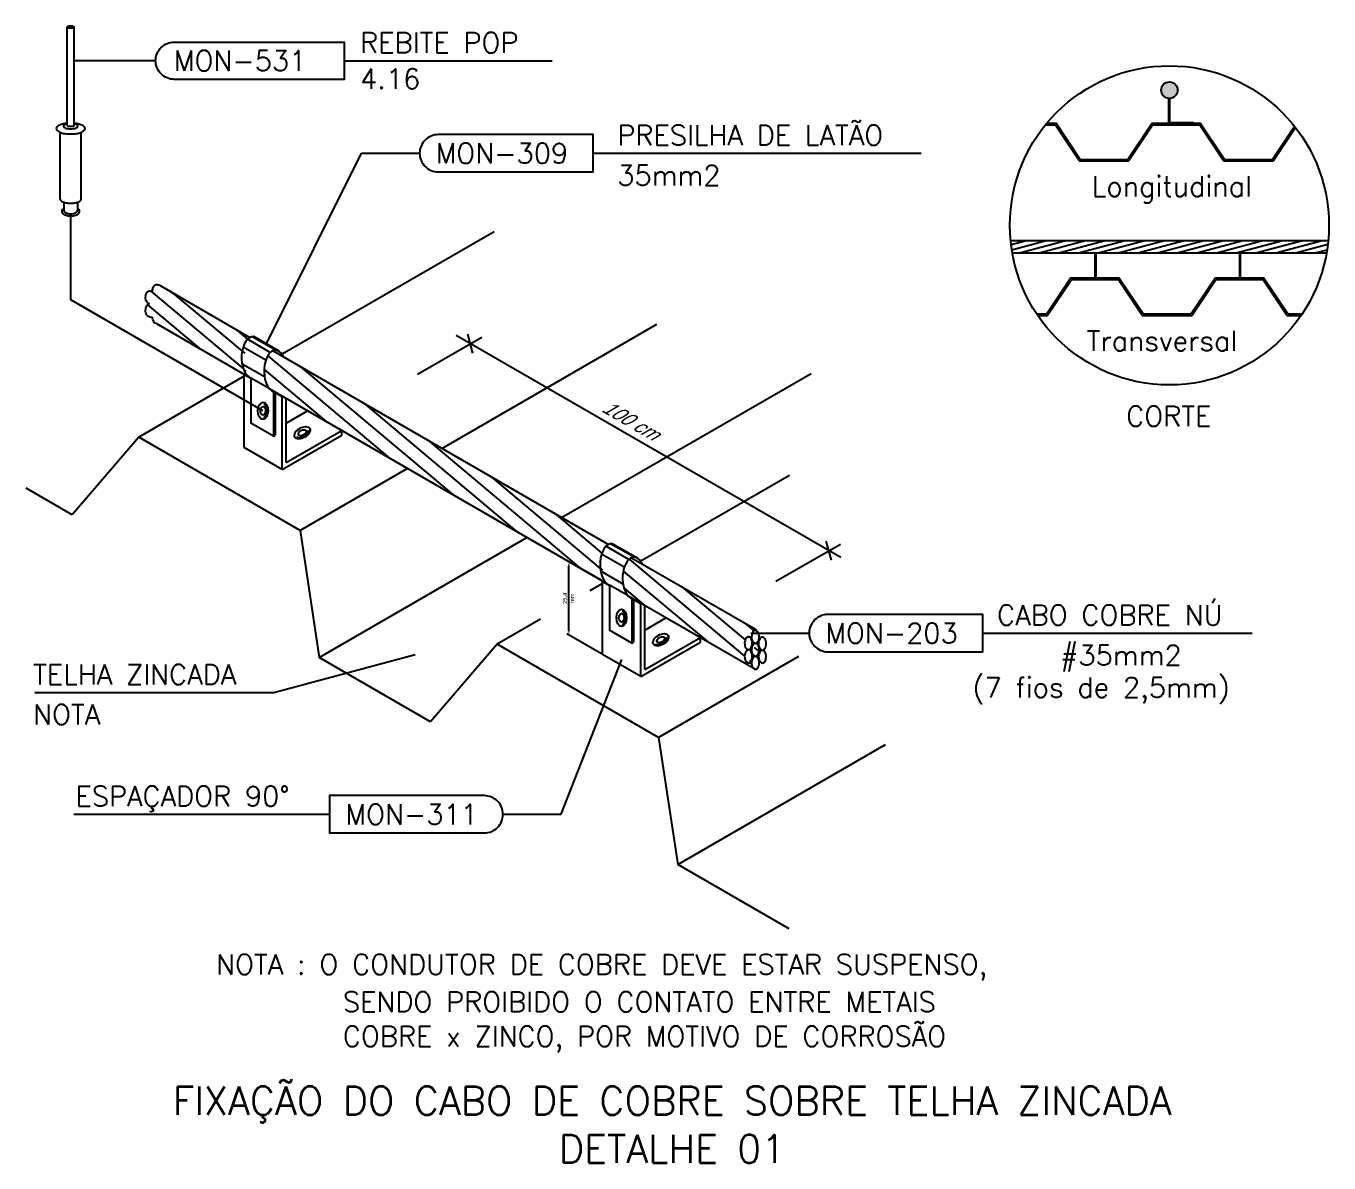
# Model space of a CAD drawing. Extents: x -800 to 12181, y -6101 to 2255.
# Drawn here: x 8689 to 9468, y -176 to 503 of the extents above; entities that cross this region are included whole.
import ezdxf
from ezdxf.enums import TextEntityAlignment as Align

# ---------------------------------------------------------------- set-up
doc = ezdxf.new("R2010")
doc.units = 0
doc.header["$MEASUREMENT"] = 0
doc.layers.get('0').update_dxf_attribs({"linetype": 'CONTINUOUS'})
doc.layers.get('DEFPOINTS').update_dxf_attribs({"linetype": 'CONTINUOUS'})
for name, color, linetype in [('15', 1, 'CONTINUOUS'), ('25', 2, 'CONTINUOUS'), ('50', 5, 'CONTINUOUS')]:
    doc.layers.add(name, color=color, linetype=linetype)
doc.styles.add('25CL', font='ROMANS.shx', dxfattribs={"height": 2.5})
doc.styles.add('35CL', font='ROMANS.shx', dxfattribs={"height": 3.5})
doc.styles.add('80', font='ACENT.shx', dxfattribs={"height": 10})
doc.dimstyles.new('ISO-25', dxfattribs={"dimtxt": 2.5, "dimasz": 2.5, "dimexe": 1.25, "dimexo": 0.625, "dimtad": 1, "dimtxsty": 'Standard', "dimcen": 2.5, "dimadec": 0, "dimazin": 0, "dimtfac": 1, "dimtmove": 0, "dimatfit": 3, "dimfxl": 1, "dimarcsym": 0})

# ---------------------------------------------------------------- blocks, each defined once
blk = doc.blocks.new('*D35')
at = {"layer": '15', "color": 0, "lineweight": -2}
for p, q in [((9033.34, 171.95), (9012.42, 184.03)), ((9013.67, 141.96), (9013.67, 180.81)), ((9033.18, 128.2), (9012.42, 140.19))]:
    blk.add_line(p, q, dxfattribs=at)
at = {"layer": '15', "color": 0}
for points in [[(9013.25, 180.81), (9014.09, 180.81), (9013.67, 183.31)], [(9013.25, 141.96), (9014.09, 141.96), (9013.67, 139.46)]]:
    blk.add_solid(points, dxfattribs=at)
at = {"layer": 'DEFPOINTS', "color": 0}
for p in [(9013.67, 183.31), (9033.97, 171.59), (9033.8, 127.84)]:
    blk.add_point(p, dxfattribs=at)
at = {"layer": '15', "color": 0, "char_height": 2.5, "attachment_point": 5, "rotation": 90}
for s, insert in [('25,4', (9011.59, 161.39)), ('mm', (9015.55, 161.39))]:
    blk.add_mtext(s, dxfattribs=dict(at, insert=insert))

msp = doc.modelspace()

# ---------------------------------------------------------------- hatches: boundary and pattern name
h = msp.add_hatch()
h.set_pattern_fill('LINE', color=256, scale=0.96, angle=15, style=0)
h.set_pattern_definition([(15, (8567.2367, -212.1172), (-0.7888804, 2.944142), [])])
h.paths.add_polyline_path([(9466.445, 367.789, 0.0196691), (9467.449, 375.22), (9277.633, 375.22, 0.0196691), (9278.637, 367.789)])
h = msp.add_hatch()
h.set_pattern_fill('LINE', color=256, scale=2.4, angle=140, style=0)
h.set_pattern_definition([(140, (3154.853, 605.071), (-4.898042, -5.837259), [])])
edge = h.paths.add_edge_path()
edge.add_ellipse((8824.877, 305.297), major_axis=(0, 12.475), ratio=0.5474423, start_angle=389.368023, end_angle=419.887038, ccw=False)
edge.add_ellipse((8824.877, 305.297), major_axis=(0, 12.475), ratio=0.5474423, start_angle=375.788332, end_angle=389.368023, ccw=False)
edge.add_ellipse((8824.877, 305.297), major_axis=(0, 12.475), ratio=0.5474423, start_angle=364.884907, end_angle=375.788332)
edge.add_line((8823.018, 317.302), (8769.357, 348.283))
edge.add_line((8769.357, 348.283), (8767.15, 348.839))
edge.add_spline(control_points=[(8767.15, 348.839), (8767.073, 348.842), (8766.996, 348.837), (8766.301, 348.735), (8765.698, 348.192), (8764.985, 346.649), (8764.815, 345.756), (8764.829, 344.873)], knot_values=[1.5400697, 1.5400697, 1.5400697, 1.5400697, 1.6432195, 1.6432195, 2.47152, 2.47152, 3.1562446, 3.1562446, 3.1562446, 3.1562446], degree=3, periodic=0)
edge.add_line((8764.829, 344.873), (8762.987, 345.139))
edge.add_spline(control_points=[(8762.987, 345.139), (8762.921, 345.14), (8762.855, 345.135), (8762.172, 345.034), (8761.568, 344.491), (8760.788, 342.802), (8760.621, 341.673), (8760.844, 339.566), (8761.234, 338.603), (8762.136, 337.648), (8762.563, 337.444), (8762.988, 337.444)], knot_values=[0, 0, 0, 0, 0.0882211, 0.0882211, 0.9165216, 0.9165216, 1.7448221, 1.7448221, 2.5731226, 2.5731226, 3.1413159, 3.1413159, 3.1413159, 3.1413159], degree=3, periodic=0)
edge.add_spline(control_points=[(8762.988, 337.299), (8762.921, 337.299), (8762.855, 337.295), (8762.172, 337.194), (8761.568, 336.651), (8760.788, 334.961), (8760.621, 333.833), (8760.844, 331.725), (8761.234, 330.763), (8762.136, 329.808), (8762.563, 329.603), (8762.988, 329.603)], knot_values=[0, 0, 0, 0, 0.0884028, 0.0884028, 0.9167033, 0.9167033, 1.7450038, 1.7450038, 2.5733043, 2.5733043, 3.1414976, 3.1414976, 3.1414976, 3.1414976], degree=3, periodic=0)
edge.add_line((8762.988, 329.603), (8764.83, 329.337))
edge.add_spline(control_points=[(8764.83, 329.337), (8764.834, 329.169), (8764.845, 329.002), (8764.974, 327.782), (8765.364, 326.82), (8766.265, 325.865), (8766.692, 325.66), (8767.117, 325.66)], knot_values=[6.2831942, 6.2831942, 6.2831942, 6.2831942, 6.4131915, 6.4131915, 7.241492, 7.241492, 7.8096764, 7.8096764, 7.8096764, 7.8096764], degree=3, periodic=0)
edge.add_line((8767.117, 325.66), (8822.031, 293.956))
edge.add_ellipse((8824.877, 305.297), major_axis=(0, 12.475), ratio=0.5474423, start_angle=468.345983, end_angle=515.380262, ccw=False)
edge.add_ellipse((8824.877, 305.297), major_axis=(0, 12.475), ratio=0.5474423, start_angle=419.887038, end_angle=468.345983, ccw=False)
edge = h.paths.add_edge_path()
edge.add_ellipse((8838.326, 297.151), major_axis=(0, 12.475), ratio=0.5474423, start_angle=312.304216, end_angle=323.804969)
edge.add_ellipse((8838.326, 297.151), major_axis=(0, 12.475), ratio=0.5474423, start_angle=323.804969, end_angle=342.116123)
edge.add_line((8840.424, 309.023), (8840.345, 309.069))
edge.add_ellipse((8838.326, 297.151), major_axis=(0, 12.475), ratio=0.5474423, start_angle=342.803931, end_angle=360)
edge.add_ellipse((8838.326, 297.151), major_axis=(0, 12.475), ratio=0.5474423, start_angle=360, end_angle=387.037805)
edge.add_ellipse((8838.326, 297.151), major_axis=(0, 12.475), ratio=0.5474423, start_angle=387.037805, end_angle=418.171227)
edge.add_ellipse((8838.326, 297.151), major_axis=(0, 12.475), ratio=0.5474423, start_angle=418.171227, end_angle=466.311873)
edge.add_ellipse((8838.326, 297.151), major_axis=(0, 12.475), ratio=0.5474423, start_angle=466.311873, end_angle=506.878468)
edge.add_line((8834.594, 286.702), (9036.292, 170.253))
edge.add_ellipse((9039.137, 181.594), major_axis=(0, 12.475), ratio=0.5474423, start_angle=468.345983, end_angle=515.380262, ccw=False)
edge.add_ellipse((9039.137, 181.594), major_axis=(0, 12.475), ratio=0.5474423, start_angle=419.887038, end_angle=468.345983, ccw=False)
edge.add_ellipse((9039.137, 181.594), major_axis=(0, 12.475), ratio=0.5474423, start_angle=389.368023, end_angle=419.887038, ccw=False)
edge.add_ellipse((9039.137, 181.594), major_axis=(0, 12.475), ratio=0.5474423, start_angle=375.788332, end_angle=389.368023, ccw=False)
edge.add_ellipse((9039.137, 181.594), major_axis=(0, 12.475), ratio=0.5474423, start_angle=364.884907, end_angle=375.788332)
edge.add_line((9037.279, 193.599), (8843.377, 305.548))
edge = h.paths.add_edge_path()
edge.add_ellipse((9052.586, 173.448), major_axis=(0, 12.475), ratio=0.5474423, start_angle=372.615838, end_angle=387.037805)
edge.add_ellipse((9052.586, 173.448), major_axis=(0, 12.475), ratio=0.5474423, start_angle=387.037805, end_angle=418.171227)
edge.add_ellipse((9052.586, 173.448), major_axis=(0, 12.475), ratio=0.5474423, start_angle=418.171227, end_angle=466.311873)
edge.add_ellipse((9052.586, 173.448), major_axis=(0, 12.475), ratio=0.5474423, start_angle=466.311873, end_angle=506.878468)
edge.add_line((9048.855, 162.999), (9123.714, 119.779))
edge.add_spline(control_points=[(9123.714, 119.779), (9123.273, 120.358), (9122.958, 121.216), (9122.842, 122.312), (9122.831, 122.479), (9122.827, 122.647)], knot_values=[0.6654795, 0.6654795, 0.6654795, 0.6654795, 1.3964938, 1.3964938, 1.526491, 1.526491, 1.526491, 1.526491], degree=3, periodic=0)
edge.add_line((9122.827, 122.647), (9120.985, 122.913))
edge.add_spline(control_points=[(9120.985, 122.913), (9120.56, 122.913), (9120.133, 123.118), (9119.231, 124.073), (9118.842, 125.035), (9118.618, 127.143), (9118.785, 128.271), (9119.566, 129.961), (9120.169, 130.504), (9121.404, 130.686), (9122.046, 130.331), (9122.989, 128.903), (9123.274, 127.842), (9123.277, 125.701), (9122.996, 124.638), (9122.104, 123.273), (9121.542, 122.913), (9120.985, 122.913)], knot_values=[0, 0, 0, 0, 0.5681932, 0.5681932, 1.3964938, 1.3964938, 2.2247943, 2.2247943, 3.0530948, 3.0530948, 3.8813953, 3.8813953, 4.7096958, 4.7096958, 5.5379963, 5.5379963, 6.2831853, 6.2831853, 6.2831853, 6.2831853], degree=3, periodic=0)
edge.add_spline(control_points=[(9125.374, 134.48), (9125.84, 134.387), (9126.292, 134.053), (9127.119, 132.801), (9127.403, 131.74), (9127.407, 129.599), (9127.126, 128.536), (9126.234, 127.171), (9125.672, 126.811), (9125.115, 126.811), (9124.69, 126.811), (9124.263, 127.016), (9123.361, 127.971), (9122.972, 128.933), (9122.748, 131.041), (9122.915, 132.169), (9123.681, 133.828), (9124.255, 134.361), (9124.848, 134.481)], knot_values=[3.25724, 3.25724, 3.25724, 3.25724, 3.8813953, 3.8813953, 4.7096958, 4.7096958, 5.5379963, 5.5379963, 6.2831853, 6.2831853, 6.2831853, 6.8513785, 6.8513785, 7.6796791, 7.6796791, 8.5079796, 8.5079796, 9.3058999, 9.3058999, 9.3058999, 9.3058999], degree=3, periodic=0)
edge.add_spline(control_points=[(9124.848, 134.481), (9124.514, 134.548), (9124.186, 134.74), (9123.361, 135.614), (9122.972, 136.576), (9122.84, 137.813), (9122.829, 137.998), (9122.826, 138.183)], knot_values=[0.1187922, 0.1187922, 0.1187922, 0.1187922, 0.5681932, 0.5681932, 1.3964938, 1.3964938, 1.5400697, 1.5400697, 1.5400697, 1.5400697], degree=3, periodic=0)
edge.add_line((9122.826, 138.183), (9121.357, 138.395))
edge.add_spline(control_points=[(9121.357, 138.395), (9121.783, 138.274), (9122.191, 137.952), (9122.989, 136.743), (9123.274, 135.683), (9123.277, 133.542), (9122.996, 132.479), (9122.104, 131.113), (9121.542, 130.754), (9120.985, 130.754), (9120.56, 130.754), (9120.133, 130.958), (9119.231, 131.914), (9118.842, 132.876), (9118.618, 134.983), (9118.785, 136.112), (9119.566, 137.801), (9120.169, 138.344), (9120.852, 138.445), (9120.918, 138.45), (9120.985, 138.449)], knot_values=[3.3077643, 3.3077643, 3.3077643, 3.3077643, 3.8813953, 3.8813953, 4.7096958, 4.7096958, 5.5379963, 5.5379963, 6.2831853, 6.2831853, 6.2831853, 6.8513785, 6.8513785, 7.6796791, 7.6796791, 8.5079796, 8.5079796, 9.3362801, 9.3362801, 9.4245012, 9.4245012, 9.4245012, 9.4245012], degree=3, periodic=0)
edge.add_line((9121.357, 138.395), (9122.826, 138.183))
edge.add_spline(control_points=[(9122.826, 138.183), (9122.812, 139.067), (9122.983, 139.959), (9123.695, 141.502), (9124.299, 142.045), (9125.375, 142.203), (9125.848, 142.025), (9126.253, 141.636)], knot_values=[1.5400697, 1.5400697, 1.5400697, 1.5400697, 2.2247943, 2.2247943, 3.0530948, 3.0530948, 3.6687196, 3.6687196, 3.6687196, 3.6687196], degree=3, periodic=0)
edge.add_line((9126.253, 141.636), (9125.115, 142.886))
edge.add_line((9125.115, 142.886), (9051.095, 185.622))
at = {"layer": '25'}
msp.add_hatch(color=256, dxfattribs=at).paths.add_polyline_path([(9377.456, 465.074, 1), (9367.626, 465.074, 1)])

# ---------------------------------------------------------------- linework, layer by layer
at = {"layer": '15'}
for p, q in [((8713.862, 443.921), (8713.862, 502.771)), ((8717.985, 443.921), (8717.985, 502.771)), ((8879.298, 482.616), (9003.738, 482.616)), ((8832.869, 313.385), (8889.652, 427.358)), ((8889.652, 427.358), (8924.434, 427.358)), ((9028.16, 427.348), (9224.178, 427.348)), ((8715.923, 339.783), (8715.923, 389.911)), ((8769.357, 348.283), (8767.15, 348.839)), ((8830.851, 273.43), (8715.923, 339.783)), ((8762.988, 337.444), (8762.988, 337.299)), ((8923.095, 295.279), (8961.638, 317.532)), ((9176.136, 185.718), (8946.28, 318.426)), ((8956.243, 307.912), (8953.224, 319.178)), ((9170.503, 184.209), (9167.485, 195.475)), ((9137.355, 171.575), (9175.899, 193.828)), ((9122.372, 140.546), (9157.269, 140.565)), ((9260.995, 140.574), (9421.956, 140.574)), ((8837.423, 105.103), (8921.717, 127.724)), ((9009.021, 32.341), (9045.231, 124.838)), ((8694.403, 105.103), (8837.423, 105.103)), ((8717.72, 32.338), (8870.514, 32.338)), ((8974.24, 32.341), (9009.021, 32.341))]:
    msp.add_line(p, q, dxfattribs=at)
at = {"layer": '15', "color": 1}
msp.add_line((8766.673, 482.607), (8717.985, 482.619), dxfattribs=at)
at = {"layer": '15'}
msp.add_lwpolyline([(8713.862, 443.921, 0.2823391), (8713.935, 443.801, 0.0657605), (8714.465, 443.614, 0.0301275), (8715.073, 443.524, 0.0217416), (8715.923, 443.487, 0.0217416), (8716.773, 443.524, 0.0301275), (8717.381, 443.614, 0.0657605), (8717.911, 443.801, 0.2823391), (8717.985, 443.921, 0.2823391)], format="xyb", dxfattribs=at)
msp.add_circle((9372.541, 384.253), 95.337, dxfattribs=at)
for centre, major_axis in [((8830.851, 273.43), (-0.034, -5.134)), ((8830.851, 273.43), (-0.017, -2.567)), ((8854.319, 260.318), (-4.446, -2.567)), ((8854.319, 260.318), (-2.223, -1.284)), ((9045.112, 149.726), (-0.034, -5.134)), ((9045.112, 149.726), (-0.017, -2.567)), ((9068.579, 136.615), (-4.446, -2.567)), ((9068.579, 136.615), (-2.223, -1.284))]:
    msp.add_ellipse(centre, major_axis=major_axis, ratio=0.5913029, dxfattribs=at)
for points in [[(8831.283, 269.504), (8831.376, 269.504), (8831.472, 269.522), (8831.714, 269.636), (8831.859, 269.735), (8832.165, 270.05), (8832.325, 270.265), (8832.776, 271.083), (8833.015, 271.857), (8833.192, 273.523), (8833.133, 274.409), (8832.797, 275.761), (8832.571, 276.274), (8832.127, 276.931), (8831.92, 277.126), (8831.58, 277.341), (8831.454, 277.372), (8831.335, 277.372)], [(8851.15, 257.961), (8851.197, 257.88), (8851.261, 257.807), (8851.482, 257.656), (8851.641, 257.581), (8852.067, 257.476), (8852.333, 257.447), (8853.267, 257.471), (8854.056, 257.657), (8855.583, 258.346), (8856.318, 258.845), (8857.314, 259.819), (8857.642, 260.273), (8857.985, 260.988), (8858.048, 261.266), (8858.062, 261.668), (8858.024, 261.792), (8857.964, 261.895)], [(9045.544, 145.801), (9045.636, 145.8), (9045.732, 145.818), (9045.974, 145.932), (9046.119, 146.032), (9046.425, 146.347), (9046.585, 146.561), (9047.037, 147.38), (9047.275, 148.154), (9047.453, 149.819), (9047.393, 150.706), (9047.057, 152.058), (9046.831, 152.571), (9046.388, 153.228), (9046.181, 153.423), (9045.84, 153.638), (9045.714, 153.668), (9045.595, 153.669)], [(9065.411, 134.257), (9065.457, 134.177), (9065.521, 134.104), (9065.742, 133.953), (9065.901, 133.878), (9066.328, 133.773), (9066.593, 133.743), (9067.528, 133.768), (9068.316, 133.953), (9069.843, 134.642), (9070.578, 135.142), (9071.574, 136.116), (9071.902, 136.57), (9072.245, 137.285), (9072.309, 137.562), (9072.322, 137.964), (9072.284, 138.089), (9072.225, 138.191)]]:
    msp.add_open_spline(points, degree=3, knots=[0, 0, 0, 0, 0.2758937, 0.2758937, 0.5517874, 0.5517874, 0.8276811, 0.8276811, 1.4032921, 1.4032921, 1.9789031, 1.9789031, 2.4291784, 2.4291784, 2.7891796, 2.7891796, 3.1416044, 3.1416044, 3.1416044, 3.1416044], dxfattribs=at)
at = {"layer": '25', "color": 3}
for p, q in [((9372.061, 460.159), (9372.061, 445.279)), ((9372.541, 460.159), (9372.541, 445.759)), ((9372.541, 445.759), (9386.941, 445.759)), ((9386.941, 445.759), (9386.941, 445.279)), ((9328.013, 367.789), (9328.013, 352.909)), ((9328.493, 367.789), (9328.493, 352.909)), ((9414.413, 367.789), (9414.413, 352.909)), ((9414.893, 367.789), (9414.893, 352.909))]:
    msp.add_line(p, q, dxfattribs=at)
at = {"layer": '25'}
for p, q in [((9298.507, 444.319), (9304.299, 444.319)), ((9299.296, 445.279), (9304.813, 445.279)), ((9318.699, 422.719), (9304.299, 444.319)), ((9319.213, 423.679), (9304.813, 445.279)), ((9362.17, 445.279), (9347.77, 423.679)), ((9362.683, 444.319), (9348.283, 422.719)), ((9362.17, 445.279), (9390.97, 445.279)), ((9362.683, 444.319), (9390.456, 444.319)), ((9404.856, 422.719), (9390.456, 444.319)), ((9405.37, 423.679), (9390.97, 445.279)), ((8709.738, 399.794), (8709.738, 439.825)), ((8722.108, 399.794), (8722.108, 439.825)), ((9447.315, 443.397), (9434.17, 423.679)), ((9447.938, 442.6), (9434.683, 422.719)), ((9318.699, 422.719), (9348.283, 422.719)), ((9319.213, 423.679), (9347.77, 423.679)), ((9404.856, 422.719), (9434.683, 422.719)), ((9405.37, 423.679), (9434.17, 423.679)), ((8711.8, 398.106), (8711.8, 393.25)), ((8720.047, 398.106), (8720.047, 393.25)), ((8969.018, 380.345), (8842.359, 307.219)), ((9277.633, 375.22), (9467.449, 375.22)), ((9278.637, 367.789), (9466.445, 367.789)), ((9313.613, 352.909), (9299.213, 331.309)), ((9314.127, 351.949), (9299.727, 330.349)), ((9313.613, 352.909), (9342.413, 352.909)), ((9314.127, 351.949), (9341.899, 351.949)), ((9356.299, 330.349), (9341.899, 351.949)), ((9356.813, 331.309), (9342.413, 352.909)), ((9400.013, 352.909), (9385.613, 331.309)), ((9400.527, 351.949), (9386.127, 330.349)), ((9400.013, 352.909), (9428.813, 352.909)), ((9400.527, 351.949), (9428.299, 351.949)), ((9442.699, 330.349), (9428.299, 351.949)), ((9443.213, 331.309), (9428.813, 352.909)), ((8762.987, 345.139), (8764.829, 344.873)), ((8769.357, 348.283), (8823.018, 317.302)), ((8762.988, 329.603), (8764.83, 329.337)), ((9293.257, 331.309), (9299.213, 331.309)), ((9293.906, 330.349), (9299.727, 330.349)), ((9356.299, 330.349), (9386.127, 330.349)), ((9356.813, 331.309), (9385.613, 331.309)), ((9442.699, 330.349), (9451.176, 330.349)), ((9443.213, 331.309), (9451.825, 331.309)), ((8767.117, 325.66), (8823.637, 293.029)), ((9066.068, 324.982), (8937.892, 250.979)), ((8832.524, 303.73), (8818.969, 311.556)), ((8835.222, 308.263), (8821.527, 316.169)), ((8838.326, 309.626), (8824.295, 317.727)), ((8840.424, 309.023), (8825.314, 317.747)), ((8836.835, 309.325), (9037.279, 193.599)), ((8831.772, 293.647), (8818.394, 301.37)), ((8819.544, 294.046), (8756.569, 257.688)), ((8823.637, 292.648), (8819.544, 295.011)), ((8819.544, 251.543), (8819.544, 295.011)), ((8823.637, 293.029), (8823.637, 266.13)), ((8834.594, 286.702), (8823.637, 293.029)), ((9009.312, 209.745), (9158.407, 295.824)), ((8834.594, 286.702), (9036.292, 170.253)), ((8837.086, 284.883), (8837.086, 258.364)), ((8838.093, 284.683), (8838.093, 258.945)), ((8842.398, 281.816), (8838.093, 284.302)), ((8842.398, 281.816), (8842.728, 282.006)), ((8842.398, 238.348), (8842.398, 281.816)), ((8844.798, 242.505), (8844.798, 280.811)), ((8844.798, 266.124), (8857.421, 273.412)), ((8880.276, 260.217), (8857.421, 273.412)), ((8837.086, 258.364), (8823.637, 266.13)), ((8756.569, 257.688), (8716.753, 211.332)), ((8853.04, 201.99), (8756.569, 257.688)), ((8837.086, 258.364), (8838.093, 258.945)), ((8842.398, 238.348), (8877.972, 258.887)), ((8844.798, 242.505), (8877.972, 261.658)), ((8877.972, 258.887), (8877.972, 261.658)), ((8842.398, 238.348), (8819.544, 251.543)), ((8917.181, 239.021), (8853.04, 201.99)), ((9145.425, 234.787), (9056.62, 183.515)), ((8716.753, 211.332), (8689.256, 227.207)), ((8853.04, 201.99), (8864.407, 126.084)), ((8864.407, 126.084), (8988.601, 197.787)), ((9046.784, 180.027), (9033.229, 187.853)), ((9049.482, 184.56), (9035.787, 192.466)), ((9052.586, 185.923), (9038.555, 194.024)), ((9054.684, 185.32), (9039.574, 194.044)), ((9051.095, 185.622), (9125.115, 142.886)), ((9046.032, 169.944), (9032.654, 177.667)), ((9033.804, 127.84), (9033.804, 171.308)), ((9037.897, 168.945), (9033.804, 171.308)), ((9033.804, 170.343), (9026.198, 165.951)), ((9037.897, 169.326), (9037.897, 142.426)), ((9048.855, 162.999), (9037.897, 169.326)), ((9048.855, 162.999), (9125.115, 118.97)), ((9051.347, 161.179), (9051.347, 134.661)), ((9052.353, 160.979), (9052.353, 135.242)), ((9056.659, 158.113), (9052.353, 160.598)), ((9056.659, 158.113), (9056.989, 158.303)), ((9056.659, 114.645), (9056.659, 158.113)), ((9059.059, 118.802), (9059.059, 157.108)), ((8996.645, 148.889), (8970.829, 133.984)), ((9059.059, 142.421), (9071.682, 149.709)), ((9094.536, 136.514), (9071.682, 149.709)), ((9051.347, 134.661), (9037.897, 142.426)), ((9125.115, 142.886), (9126.253, 141.636)), ((8970.829, 133.984), (8931.013, 87.629)), ((9067.301, 78.287), (8970.829, 133.984)), ((9051.347, 134.661), (9052.353, 135.242)), ((9056.659, 114.645), (9092.232, 135.184)), ((9059.059, 118.802), (9092.232, 137.955)), ((9092.232, 135.184), (9092.232, 137.955)), ((9120.985, 138.449), (9122.826, 138.183)), ((8931.013, 87.629), (8864.407, 126.084)), ((9056.659, 114.645), (9033.804, 127.84)), ((9150.924, 126.567), (9067.301, 78.287)), ((9120.985, 122.913), (9122.827, 122.647)), ((9067.301, 78.287), (9078.667, 2.381)), ((9067.301, 78.287), (9072.033, 46.683)), ((9078.667, 2.381), (9202.861, 74.084)), ((9145.273, -36.074), (9078.667, 2.381))]:
    msp.add_line(p, q, dxfattribs=at)
at = {"layer": '25', "color": 1}
msp.add_lwpolyline([(8713.862, 502.771, 0.2481937), (8713.952, 502.599, 0.0808876), (8714.465, 502.36, 0.0396626), (8715.076, 502.239, 0.0290758), (8715.923, 502.19, 0.0290758), (8716.77, 502.239, 0.0396626), (8717.381, 502.36, 0.0808876), (8717.894, 502.599, 0.2481937), (8717.985, 502.771, 0.2481937), (8717.894, 502.943, 0.0808876), (8717.381, 503.182, 0.0396626), (8716.77, 503.303, 0.0290758), (8715.923, 503.352, 0.0290758), (8715.076, 503.303, 0.0396626), (8714.465, 503.182, 0.0808876), (8713.952, 502.943, 0.2481937)], format="xyb", close=True, dxfattribs=at)
at = {"layer": '25'}
for points in [[(8766.673, 482.625, -0.4142136), (8777.797, 493.749), (8879.298, 493.749), (8879.298, 471.483), (8777.797, 471.483, -0.4142136), (8766.673, 482.607)], [(8707.264, 442.089, 0.2123433), (8707.719, 441.065, 0.0943626), (8709.8, 439.801, 0.0510436), (8712.386, 439.126, 0.0383991), (8715.923, 438.854, 0.0383991), (8719.461, 439.126, 0.0510436), (8722.046, 439.801, 0.0943626), (8724.127, 441.065, 0.2123433), (8724.582, 442.089, 0.2123433), (8724.127, 443.113, 0.0943626), (8722.046, 444.376, 0.0510436), (8719.461, 445.052, 0.0160718), (8717.985, 445.232, 0.0383991)], [(8713.862, 445.232, 0.0160718), (8712.386, 445.052, 0.0510436), (8709.8, 444.376, 0.0943626), (8707.719, 443.113, 0.2123433), (8707.264, 442.089, 0.2123433)], [(8711.594, 443.546, 0.2123433), (8711.821, 443.034, 0.0943626), (8712.862, 442.403, 0.0510436), (8714.154, 442.065, 0.0383991), (8715.923, 441.929, 0.0383991), (8717.692, 442.065, 0.0510436), (8718.985, 442.403, 0.0943626), (8720.025, 443.034, 0.2123433), (8720.253, 443.546, 0.2123433), (8720.025, 444.058, 0.0943626), (8718.985, 444.69, 0.0396821), (8717.985, 444.975, 0.0383991)], [(8713.862, 444.975, 0.0396821), (8712.862, 444.69, 0.0943626), (8711.821, 444.058, 0.2123433), (8711.594, 443.546, 0.2123433)], [(8924.434, 427.339, 0.4142136), (8935.558, 416.215), (9028.16, 416.215), (9028.16, 438.482), (8935.558, 438.482, 0.4142136), (8924.434, 427.358)], [(8709.738, 399.794, 0.2150358), (8710.06, 399.081, 0.0934658), (8711.55, 398.194, 0.0501309), (8713.395, 397.722, 0.0376224), (8715.923, 397.531, 0.0376224), (8718.451, 397.722, 0.0501309), (8720.297, 398.194, 0.0934658), (8721.787, 399.081, 0.2150358), (8722.108, 399.794, 0.2150358)], [(8711.8, 393.974, 0.5900323), (8710.901, 391.673, 0.1041205), (8712.141, 390.691, 0.0647687), (8713.76, 390.132, 0.0509229), (8715.923, 389.911, 0.0509229), (8718.087, 390.132, 0.0647687), (8719.705, 390.691, 0.1041205), (8720.946, 391.673, 0.5900323), (8720.047, 393.974, 0.1751539)], [(8711.8, 393.25, 0.1751539), (8712.051, 392.555, 0.1041205), (8713.008, 391.797, 0.0647687), (8714.255, 391.366, 0.0509229), (8715.923, 391.196, 0.0509229), (8717.591, 391.366, 0.0647687), (8718.839, 391.797, 0.1041205), (8719.795, 392.555, 0.1751539), (8720.047, 393.25, 0.1751539)], [(9157.269, 140.565, 0.4142136), (9168.393, 129.441), (9260.995, 129.441), (9260.995, 151.707), (9168.393, 151.707, 0.4142136), (9157.269, 140.583)], [(8974.24, 32.341, 0.4142136), (8963.117, 43.465), (8870.515, 43.472), (8870.513, 21.205), (8963.115, 21.199, 0.4142136), (8974.24, 32.322)]]:
    msp.add_lwpolyline(points, format="xyb", dxfattribs=at)
msp.add_circle((9372.541, 465.074), 4.915, dxfattribs=at)
for centre, start_param, end_param in [((8824.877, 305.297), 6.2190763, 9.2422129), ((8838.326, 297.151), 5.4507368, 9.3905972), ((9039.137, 181.594), 6.2190763, 9.2422129), ((9052.586, 173.448), 5.4507368, 9.3905972)]:
    msp.add_ellipse(centre, major_axis=(0, 12.475), ratio=0.5474423, start_param=start_param, end_param=end_param, dxfattribs=at)
for points, knots in [([(8762.988, 337.444), (8762.563, 337.444), (8762.136, 337.648), (8761.234, 338.603), (8760.844, 339.566), (8760.621, 341.673), (8760.788, 342.802), (8761.568, 344.491), (8762.172, 345.034), (8762.979, 345.153), (8763.171, 345.139), (8763.36, 345.085)], [0, 0, 0, 0, 0.5681932, 0.5681932, 1.3964938, 1.3964938, 2.2247943, 2.2247943, 3.0530948, 3.0530948, 3.3077643, 3.3077643, 3.3077643, 3.3077643]), ([(8764.829, 344.873), (8764.815, 345.756), (8764.985, 346.649), (8765.698, 348.192), (8766.301, 348.735), (8767.193, 348.866), (8767.472, 348.819), (8767.739, 348.691)], [1.5400697, 1.5400697, 1.5400697, 1.5400697, 2.2247943, 2.2247943, 3.0530948, 3.0530948, 3.4210242, 3.4210242, 3.4210242, 3.4210242]), ([(8762.988, 329.603), (8762.563, 329.603), (8762.136, 329.808), (8761.234, 330.763), (8760.844, 331.725), (8760.621, 333.833), (8760.788, 334.961), (8761.568, 336.651), (8762.172, 337.194), (8762.855, 337.295), (8762.921, 337.299), (8762.988, 337.299)], [0, 0, 0, 0, 0.5681932, 0.5681932, 1.3964938, 1.3964938, 2.2247943, 2.2247943, 3.0530948, 3.0530948, 3.1414976, 3.1414976, 3.1414976, 3.1414976]), ([(8767.117, 325.66), (8766.692, 325.66), (8766.265, 325.865), (8765.364, 326.82), (8764.974, 327.782), (8764.845, 329.002), (8764.834, 329.169), (8764.83, 329.337)], [6.2831942, 6.2831942, 6.2831942, 6.2831942, 6.8513785, 6.8513785, 7.6796791, 7.6796791, 7.8096764, 7.8096764, 7.8096764, 7.8096764]), ([(9125.115, 134.454), (9124.69, 134.454), (9124.263, 134.659), (9123.361, 135.614), (9122.972, 136.576), (9122.748, 138.684), (9122.915, 139.812), (9123.695, 141.502), (9124.299, 142.045), (9125.534, 142.227), (9126.175, 141.872), (9127.119, 140.444), (9127.403, 139.383), (9127.407, 137.242), (9127.126, 136.179), (9126.234, 134.814), (9125.672, 134.454), (9125.115, 134.454)], [0, 0, 0, 0, 0.5681932, 0.5681932, 1.3964938, 1.3964938, 2.2247943, 2.2247943, 3.0530948, 3.0530948, 3.8813953, 3.8813953, 4.7096958, 4.7096958, 5.5379963, 5.5379963, 6.2831853, 6.2831853, 6.2831853, 6.2831853]), ([(9120.985, 130.754), (9120.56, 130.754), (9120.133, 130.958), (9119.231, 131.914), (9118.842, 132.876), (9118.618, 134.983), (9118.785, 136.112), (9119.566, 137.801), (9120.169, 138.344), (9121.404, 138.526), (9122.046, 138.172), (9122.989, 136.743), (9123.274, 135.683), (9123.277, 133.542), (9122.996, 132.479), (9122.104, 131.113), (9121.542, 130.754), (9120.985, 130.754)], [0, 0, 0, 0, 0.5681932, 0.5681932, 1.3964938, 1.3964938, 2.2247943, 2.2247943, 3.0530948, 3.0530948, 3.8813953, 3.8813953, 4.7096958, 4.7096958, 5.5379963, 5.5379963, 6.2831853, 6.2831853, 6.2831853, 6.2831853]), ([(9125.115, 126.811), (9124.69, 126.811), (9124.263, 127.016), (9123.361, 127.971), (9122.972, 128.933), (9122.748, 131.041), (9122.915, 132.169), (9123.695, 133.859), (9124.299, 134.402), (9125.534, 134.584), (9126.175, 134.229), (9127.119, 132.801), (9127.403, 131.74), (9127.407, 129.599), (9127.126, 128.536), (9126.234, 127.171), (9125.672, 126.811), (9125.115, 126.811)], [0, 0, 0, 0, 0.5681932, 0.5681932, 1.3964938, 1.3964938, 2.2247943, 2.2247943, 3.0530948, 3.0530948, 3.8813953, 3.8813953, 4.7096958, 4.7096958, 5.5379963, 5.5379963, 6.2831853, 6.2831853, 6.2831853, 6.2831853]), ([(9129.284, 130.463), (9128.859, 130.463), (9128.432, 130.667), (9127.53, 131.622), (9127.141, 132.585), (9126.917, 134.692), (9127.084, 135.821), (9127.864, 137.51), (9128.468, 138.053), (9129.703, 138.235), (9130.344, 137.881), (9131.288, 136.452), (9131.572, 135.392), (9131.576, 133.251), (9131.295, 132.188), (9130.403, 130.822), (9129.841, 130.463), (9129.284, 130.463)], [0, 0, 0, 0, 0.5681932, 0.5681932, 1.3964938, 1.3964938, 2.2247943, 2.2247943, 3.0530948, 3.0530948, 3.8813953, 3.8813953, 4.7096958, 4.7096958, 5.5379963, 5.5379963, 6.2831853, 6.2831853, 6.2831853, 6.2831853]), ([(9120.985, 122.913), (9120.56, 122.913), (9120.133, 123.118), (9119.231, 124.073), (9118.842, 125.035), (9118.618, 127.143), (9118.785, 128.271), (9119.566, 129.961), (9120.169, 130.504), (9121.404, 130.686), (9122.046, 130.331), (9122.989, 128.903), (9123.274, 127.842), (9123.277, 125.701), (9122.996, 124.638), (9122.104, 123.273), (9121.542, 122.913), (9120.985, 122.913)], [0, 0, 0, 0, 0.5681932, 0.5681932, 1.3964938, 1.3964938, 2.2247943, 2.2247943, 3.0530948, 3.0530948, 3.8813953, 3.8813953, 4.7096958, 4.7096958, 5.5379963, 5.5379963, 6.2831853, 6.2831853, 6.2831853, 6.2831853]), ([(9125.115, 118.97), (9124.69, 118.97), (9124.263, 119.175), (9123.361, 120.13), (9122.972, 121.093), (9122.748, 123.2), (9122.915, 124.329), (9123.695, 126.018), (9124.299, 126.561), (9125.534, 126.743), (9126.175, 126.389), (9127.119, 124.96), (9127.403, 123.899), (9127.407, 121.759), (9127.126, 120.696), (9126.234, 119.33), (9125.672, 118.97), (9125.115, 118.97)], [0, 0, 0, 0, 0.5681932, 0.5681932, 1.3964938, 1.3964938, 2.2247943, 2.2247943, 3.0530948, 3.0530948, 3.8813953, 3.8813953, 4.7096958, 4.7096958, 5.5379963, 5.5379963, 6.2831853, 6.2831853, 6.2831853, 6.2831853]), ([(9129.284, 122.694), (9128.872, 122.694), (9128.452, 122.898), (9127.571, 123.863), (9127.189, 124.834), (9127, 126.889), (9127.161, 127.951), (9127.905, 129.61), (9128.507, 130.149), (9129.697, 130.318), (9130.325, 129.966), (9131.249, 128.511), (9131.523, 127.425), (9131.481, 125.368), (9131.222, 124.405), (9130.39, 123.061), (9129.829, 122.694), (9129.284, 122.694)], [0, 0, 0, 0, 0.5827637, 0.5827637, 1.418389, 1.418389, 2.2115138, 2.2115138, 3.0557971, 3.0557971, 3.9000805, 3.9000805, 4.7443639, 4.7443639, 5.512317, 5.512317, 6.2831853, 6.2831853, 6.2831853, 6.2831853])]:
    msp.add_open_spline(points, degree=3, knots=knots, dxfattribs=at)

# ---------------------------------------------------------------- texts
at = {"layer": '15', "color": 1, "style": '80', "oblique": 30}
msp.add_text('100 cm', height=8.2469, rotation=330, dxfattribs=at).set_placement((9050.275, 267.907), align=Align.MIDDLE_CENTER)
at = {"layer": '25', "style": '25CL'}
for s, p in [('REBITE POP', (8888.898, 487.416)), ('MON-531', (8777.587, 476.688)), ('4.16', (8888.898, 465.816)), ('PRESILHA DE LATÃO', (9042.56, 432.148)), ('35mm2', (9042.56, 408.148)), ('Longitudinal', (9326.11, 401.591)), ('Transversal', (9323.088, 309.221)), ('CORTE', (9346.7, 264.268)), ('CABO COBRE NÚ', (9269.548, 145.374)), ('#35mm2', (9307.343, 121.374)), ('TELHA ZINCADA', (8693.469, 109.903)), ('(7 fios de 2,5mm)', (9254.79, 102.174)), ('NOTA', (8693.469, 85.985)), ('ESPAÇADOR 90° ', (8718.745, 37.138)), ('NOTA : O CONDUTOR DE COBRE DEVE ESTAR SUSPENSO,', (8802.842, -63.368)), ('SENDO PROIBIDO O CONTATO ENTRE METAIS', (8878.569, -85.752)), ('COBRE x ZINCO, POR MOTIVO DE CORROSÃO', (8878.569, -106.373))]:
    msp.add_text(s, height=12, dxfattribs=at).set_placement(p)
for s, p in [('MON-309', (8934.034, 427.339)), ('MON-203', (9166.869, 140.565)), ('MON-311', (8880.114, 32.32))]:
    msp.add_text(s, height=12, dxfattribs=at).set_placement(p, align=Align.MIDDLE_LEFT)
at = {"layer": '50', "style": '35CL'}
for s, p in [('FIXAÇÃO DO CABO DE COBRE SOBRE TELHA ZINCADA', (9075.331, -147.207)), ('DETALHE 01', (9075.331, -176.007))]:
    msp.add_text(s, height=16.8, dxfattribs=at).set_placement(p, align=Align.CENTER)

# ---------------------------------------------------------------- dimensions: what is measured, and where the dimension line sits
at = {"layer": '15'}
dim = msp.add_linear_dim(base=(9013.67, 183.313), p1=(9033.804, 127.84), p2=(9033.969, 171.593), angle=90, text='25,4\\Xmm', dimstyle='ISO-25', dxfattribs=at)
dim.commit()
dim.dimension.update_dxf_attribs({"geometry": '*D35', "text_midpoint": (9013.67, 161.389)})

doc.saveas('drawing.dxf')
